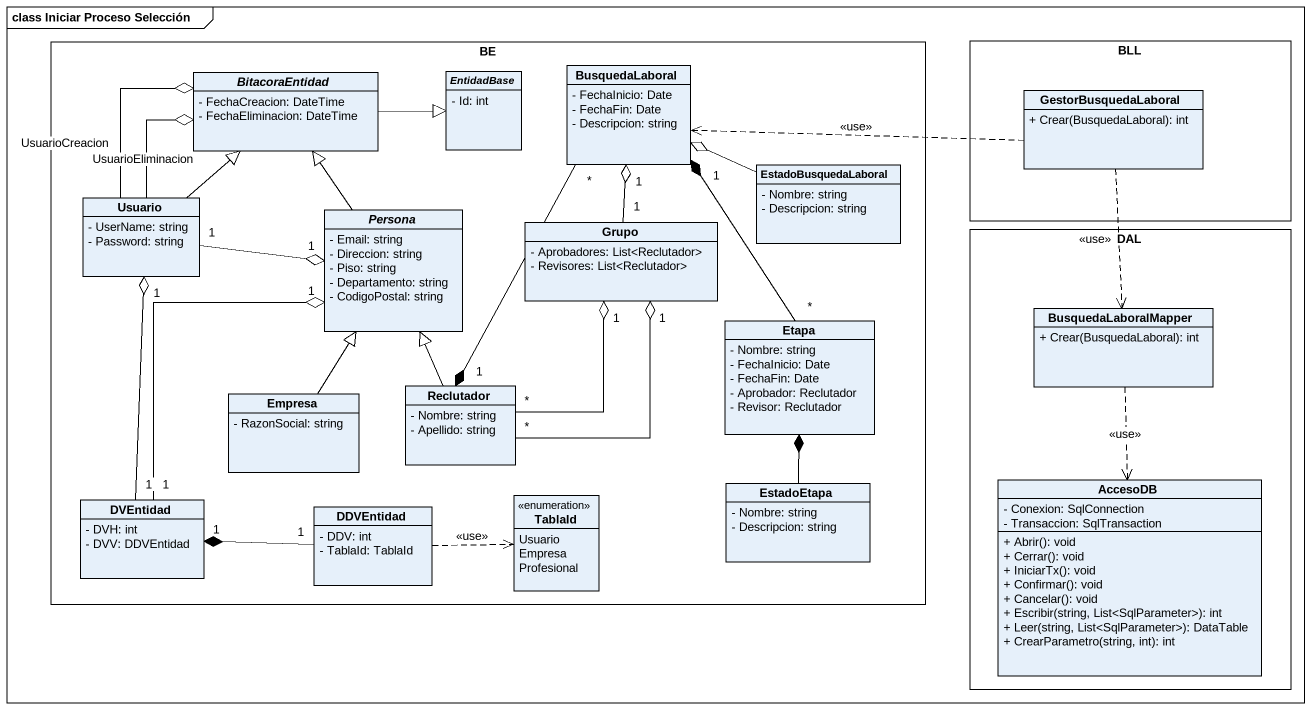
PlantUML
@startuml
mainframe class Iniciar Proceso Selección
hide circle
hide empty members
skinparam classAttributeIconSize 0
rectangle BE {
  abstract class BitacoraEntidad {
    - FechaCreacion: DateTime
    - FechaEliminacion: DateTime
  }
  abstract class EntidadBase {
    - Id: int
  }
  class BusquedaLaboral {
    - FechaInicio: Date
    - FechaFin: Date
    - Descripcion: string
  }
  class Usuario {
    - UserName: string
    - Password: string
  }
  class EstadoBusquedaLaboral {
    - Nombre: string
    - Descripcion: string
  }
  abstract class Persona {
    - Email: string
    - Direccion: string
    - Piso: string
    - Departamento: string
    - CodigoPostal: string
  }
  class Grupo {
    - Aprobadores: List<Reclutador>
    - Revisores: List<Reclutador>
  }
  class Etapa {
    - Nombre: string
    - FechaInicio: Date
    - FechaFin: Date
    - Aprobador: Reclutador
    - Revisor: Reclutador
  }
  class Empresa {
    - RazonSocial: string
  }
  class Reclutador {
    - Nombre: string
    - Apellido: string
  }
  class DVEntidad {
    - DVH: int
    - DVV: DDVEntidad
  }
  class DDVEntidad {
    - DDV: int
    - TablaId: TablaId
  }
  enum TablaId {
    Usuario
    Empresa
    Profesional
  }
  class EstadoEtapa {
    - Nombre: string
    - Descripcion: string
  }
}
rectangle BLL {
  class GestorBusquedaLaboral {
    + Crear(BusquedaLaboral): int
  }
}
rectangle DAL {
  class BusquedaLaboralMapper {
    + Crear(BusquedaLaboral): int
  }
  class AccesoDB {
    - Conexion: SqlConnection
    - Transaccion: SqlTransaction
    + Abrir(): void
    + Cerrar(): void
    + IniciarTx(): void
    + Confirmar(): void
    + Cancelar(): void
    + Escribir(string, List<SqlParameter>): int
    + Leer(string, List<SqlParameter>): DataTable
    + CrearParametro(string, int): int
  }
}
BitacoraEntidad -right-|> EntidadBase
BusquedaLaboral "*" --* "1" Reclutador
GestorBusquedaLaboral .left.> BusquedaLaboral : <<use>>
GestorBusquedaLaboral ..> BusquedaLaboralMapper : <<use>>
Usuario -up-o BitacoraEntidad : UsuarioCreacion
Usuario -up-o BitacoraEntidad : UsuarioEliminacion
Usuario -up-|> BitacoraEntidad
Usuario "1" -right-o "1" Persona
EstadoBusquedaLaboral -left-o BusquedaLaboral
Persona -up-|> BitacoraEntidad
Grupo "1" -up-o "1" BusquedaLaboral
Etapa "*" -up-* "1" BusquedaLaboral
BusquedaLaboralMapper ..> AccesoDB : <<use>>
Empresa -up-|> Persona
Reclutador -up-|> Persona
Reclutador "*" -up-o "1" Grupo
Reclutador "*" -up-o "1" Grupo
DVEntidad "1" -up-o "1" Usuario
DVEntidad "1" -up-o "1" Persona
DDVEntidad "1" -left-* "1" DVEntidad
DDVEntidad .right.> TablaId : <<use>>
EstadoEtapa -up-* Etapa
@enduml
